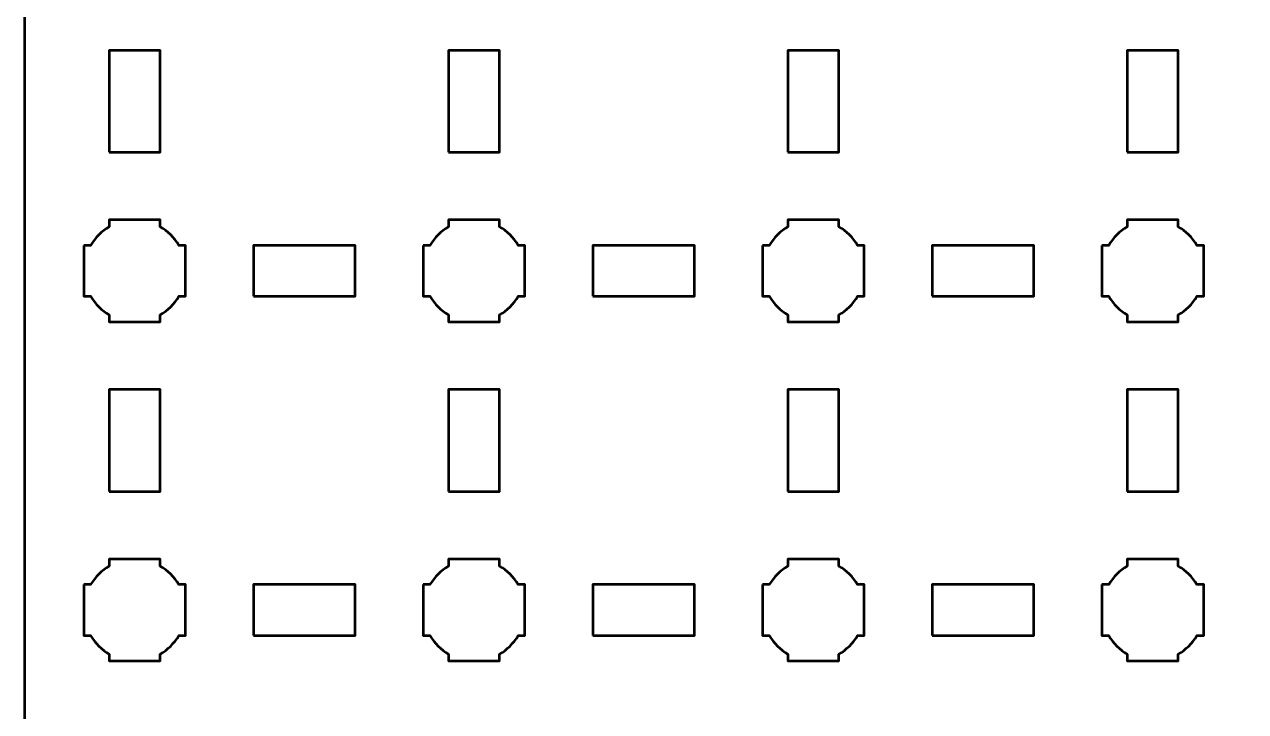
# Model space of a CAD drawing. Header units: centimetres. Extents: x -18.1 to -2.9, y -22.5 to -7.2.
# Drawn here: x -18.15 to -10.95, y -18.45 to -14.4 of the extents above; entities that cross this region are included whole.
import ezdxf

# ---------------------------------------------------------------- set-up
doc = ezdxf.new("R2010")
doc.units = ezdxf.units.CM
doc.header["$MEASUREMENT"] = 0
doc.layers.add('Layer 1', color=7, linetype='Continuous')

msp = doc.modelspace()

# ---------------------------------------------------------------- linework, layer by layer
at = {"layer": 'Layer 1', "lineweight": 53}
for points in [[(-17.65, -15.15), (-17.35, -15.15), (-17.35, -14.55), (-17.65, -14.55), (-17.65, -15.15)], [(-15.65, -15.15), (-15.35, -15.15), (-15.35, -14.55), (-15.65, -14.55), (-15.65, -15.15)], [(-13.65, -15.15), (-13.35, -15.15), (-13.35, -14.55), (-13.65, -14.55), (-13.65, -15.15)], [(-11.65, -15.15), (-11.35, -15.15), (-11.35, -14.55), (-11.65, -14.55), (-11.65, -15.15)], [(-16.8, -16), (-16.2, -16), (-16.2, -15.7), (-16.8, -15.7), (-16.8, -16)], [(-14.8, -16), (-14.2, -16), (-14.2, -15.7), (-14.8, -15.7), (-14.8, -16)], [(-12.8, -16), (-12.2, -16), (-12.2, -15.7), (-12.8, -15.7), (-12.8, -16)], [(-17.65, -17.15), (-17.35, -17.15), (-17.35, -16.55), (-17.65, -16.55), (-17.65, -17.15)], [(-15.65, -17.15), (-15.35, -17.15), (-15.35, -16.55), (-15.65, -16.55), (-15.65, -17.15)], [(-13.65, -17.15), (-13.35, -17.15), (-13.35, -16.55), (-13.65, -16.55), (-13.65, -17.15)], [(-11.65, -17.15), (-11.35, -17.15), (-11.35, -16.55), (-11.65, -16.55), (-11.65, -17.15)], [(-16.8, -18), (-16.2, -18), (-16.2, -17.7), (-16.8, -17.7), (-16.8, -18)], [(-14.8, -18), (-14.2, -18), (-14.2, -17.7), (-14.8, -17.7), (-14.8, -18)], [(-12.8, -18), (-12.2, -18), (-12.2, -17.7), (-12.8, -17.7), (-12.8, -18)]]:
    msp.add_lwpolyline(points, close=True, dxfattribs=at)
for points, knots in [([(-18.15, -22), (-18.15, -22), (-18.15, -7.7), (-18.15, -7.7), (-18.15, -7.7), (-18.15, -7.42391), (-17.92609, -7.2), (-17.65, -7.2), (-17.65, -7.2), (-17.65, -7.2), (-3.35, -7.2), (-3.35, -7.2), (-3.35, -7.2), (-3.07391, -7.2), (-2.85, -7.42391), (-2.85, -7.7), (-2.85, -7.7), (-2.85, -7.7), (-2.85, -22), (-2.85, -22), (-2.85, -22), (-2.85, -22.27609), (-3.07391, -22.5), (-3.35, -22.5), (-3.35, -22.5), (-3.35, -22.5), (-17.65, -22.5), (-17.65, -22.5), (-17.65, -22.5), (-17.92609, -22.5), (-18.15, -22.27609), (-18.15, -22)], [0, 0, 0, 0, 0.125, 0.125, 0.125, 0.125, 0.25, 0.25, 0.25, 0.25, 0.375, 0.375, 0.375, 0.375, 0.5, 0.5, 0.5, 0.5, 0.625, 0.625, 0.625, 0.625, 0.75, 0.75, 0.75, 0.75, 0.875, 0.875, 0.875, 0.875, 1, 1, 1, 1]), ([(-17.8, -15.7), (-17.8, -15.7), (-17.75985, -15.7), (-17.75985, -15.7), (-17.75985, -15.7), (-17.7335, -15.65447), (-17.69553, -15.6165), (-17.65, -15.59015), (-17.65, -15.59015), (-17.65, -15.59015), (-17.65, -15.55), (-17.65, -15.55), (-17.65, -15.55), (-17.65, -15.55), (-17.5, -15.55), (-17.5, -15.55), (-17.5, -15.55), (-17.5, -15.55), (-17.35, -15.55), (-17.35, -15.55), (-17.35, -15.55), (-17.35, -15.55), (-17.35, -15.59015), (-17.35, -15.59015), (-17.35, -15.59015), (-17.30447, -15.6165), (-17.2665, -15.65447), (-17.24015, -15.7), (-17.24015, -15.7), (-17.24015, -15.7), (-17.2, -15.7), (-17.2, -15.7), (-17.2, -15.7), (-17.2, -15.7), (-17.2, -15.85), (-17.2, -15.85), (-17.2, -15.85), (-17.2, -15.85), (-17.2, -16), (-17.2, -16), (-17.2, -16), (-17.2, -16), (-17.24015, -16), (-17.24015, -16), (-17.24015, -16), (-17.2665, -16.04553), (-17.30447, -16.0835), (-17.35, -16.10985), (-17.35, -16.10985), (-17.35, -16.10985), (-17.35, -16.15), (-17.35, -16.15), (-17.35, -16.15), (-17.35, -16.15), (-17.5, -16.15), (-17.5, -16.15), (-17.5, -16.15), (-17.5, -16.15), (-17.65, -16.15), (-17.65, -16.15), (-17.65, -16.15), (-17.65, -16.15), (-17.65, -16.10985), (-17.65, -16.10985), (-17.65, -16.10985), (-17.69553, -16.0835), (-17.7335, -16.04553), (-17.75985, -16), (-17.75985, -16), (-17.75985, -16), (-17.8, -16), (-17.8, -16), (-17.8, -16), (-17.8, -16), (-17.8, -15.85), (-17.8, -15.85), (-17.8, -15.85), (-17.8, -15.85), (-17.8, -15.7), (-17.8, -15.7)], [0, 0, 0, 0, 0.05, 0.05, 0.05, 0.05, 0.1, 0.1, 0.1, 0.1, 0.15, 0.15, 0.15, 0.15, 0.2, 0.2, 0.2, 0.2, 0.25, 0.25, 0.25, 0.25, 0.3, 0.3, 0.3, 0.3, 0.35, 0.35, 0.35, 0.35, 0.4, 0.4, 0.4, 0.4, 0.45, 0.45, 0.45, 0.45, 0.5, 0.5, 0.5, 0.5, 0.55, 0.55, 0.55, 0.55, 0.6, 0.6, 0.6, 0.6, 0.65, 0.65, 0.65, 0.65, 0.7, 0.7, 0.7, 0.7, 0.75, 0.75, 0.75, 0.75, 0.8, 0.8, 0.8, 0.8, 0.85, 0.85, 0.85, 0.85, 0.9, 0.9, 0.9, 0.9, 0.95, 0.95, 0.95, 0.95, 1, 1, 1, 1]), ([(-15.8, -15.7), (-15.8, -15.7), (-15.75985, -15.7), (-15.75985, -15.7), (-15.75985, -15.7), (-15.7335, -15.65447), (-15.69553, -15.6165), (-15.65, -15.59015), (-15.65, -15.59015), (-15.65, -15.59015), (-15.65, -15.55), (-15.65, -15.55), (-15.65, -15.55), (-15.65, -15.55), (-15.5, -15.55), (-15.5, -15.55), (-15.5, -15.55), (-15.5, -15.55), (-15.35, -15.55), (-15.35, -15.55), (-15.35, -15.55), (-15.35, -15.55), (-15.35, -15.59015), (-15.35, -15.59015), (-15.35, -15.59015), (-15.30447, -15.6165), (-15.2665, -15.65447), (-15.24015, -15.7), (-15.24015, -15.7), (-15.24015, -15.7), (-15.2, -15.7), (-15.2, -15.7), (-15.2, -15.7), (-15.2, -15.7), (-15.2, -15.85), (-15.2, -15.85), (-15.2, -15.85), (-15.2, -15.85), (-15.2, -16), (-15.2, -16), (-15.2, -16), (-15.2, -16), (-15.24015, -16), (-15.24015, -16), (-15.24015, -16), (-15.2665, -16.04553), (-15.30447, -16.0835), (-15.35, -16.10985), (-15.35, -16.10985), (-15.35, -16.10985), (-15.35, -16.15), (-15.35, -16.15), (-15.35, -16.15), (-15.35, -16.15), (-15.5, -16.15), (-15.5, -16.15), (-15.5, -16.15), (-15.5, -16.15), (-15.65, -16.15), (-15.65, -16.15), (-15.65, -16.15), (-15.65, -16.15), (-15.65, -16.10985), (-15.65, -16.10985), (-15.65, -16.10985), (-15.69553, -16.0835), (-15.7335, -16.04553), (-15.75985, -16), (-15.75985, -16), (-15.75985, -16), (-15.8, -16), (-15.8, -16), (-15.8, -16), (-15.8, -16), (-15.8, -15.85), (-15.8, -15.85), (-15.8, -15.85), (-15.8, -15.85), (-15.8, -15.7), (-15.8, -15.7)], [0, 0, 0, 0, 0.05, 0.05, 0.05, 0.05, 0.1, 0.1, 0.1, 0.1, 0.15, 0.15, 0.15, 0.15, 0.2, 0.2, 0.2, 0.2, 0.25, 0.25, 0.25, 0.25, 0.3, 0.3, 0.3, 0.3, 0.35, 0.35, 0.35, 0.35, 0.4, 0.4, 0.4, 0.4, 0.45, 0.45, 0.45, 0.45, 0.5, 0.5, 0.5, 0.5, 0.55, 0.55, 0.55, 0.55, 0.6, 0.6, 0.6, 0.6, 0.65, 0.65, 0.65, 0.65, 0.7, 0.7, 0.7, 0.7, 0.75, 0.75, 0.75, 0.75, 0.8, 0.8, 0.8, 0.8, 0.85, 0.85, 0.85, 0.85, 0.9, 0.9, 0.9, 0.9, 0.95, 0.95, 0.95, 0.95, 1, 1, 1, 1]), ([(-13.8, -15.7), (-13.8, -15.7), (-13.75985, -15.7), (-13.75985, -15.7), (-13.75985, -15.7), (-13.7335, -15.65447), (-13.69553, -15.6165), (-13.65, -15.59015), (-13.65, -15.59015), (-13.65, -15.59015), (-13.65, -15.55), (-13.65, -15.55), (-13.65, -15.55), (-13.65, -15.55), (-13.5, -15.55), (-13.5, -15.55), (-13.5, -15.55), (-13.5, -15.55), (-13.35, -15.55), (-13.35, -15.55), (-13.35, -15.55), (-13.35, -15.55), (-13.35, -15.59015), (-13.35, -15.59015), (-13.35, -15.59015), (-13.30447, -15.6165), (-13.2665, -15.65447), (-13.24015, -15.7), (-13.24015, -15.7), (-13.24015, -15.7), (-13.2, -15.7), (-13.2, -15.7), (-13.2, -15.7), (-13.2, -15.7), (-13.2, -15.85), (-13.2, -15.85), (-13.2, -15.85), (-13.2, -15.85), (-13.2, -16), (-13.2, -16), (-13.2, -16), (-13.2, -16), (-13.24015, -16), (-13.24015, -16), (-13.24015, -16), (-13.2665, -16.04553), (-13.30447, -16.0835), (-13.35, -16.10985), (-13.35, -16.10985), (-13.35, -16.10985), (-13.35, -16.15), (-13.35, -16.15), (-13.35, -16.15), (-13.35, -16.15), (-13.5, -16.15), (-13.5, -16.15), (-13.5, -16.15), (-13.5, -16.15), (-13.65, -16.15), (-13.65, -16.15), (-13.65, -16.15), (-13.65, -16.15), (-13.65, -16.10985), (-13.65, -16.10985), (-13.65, -16.10985), (-13.69553, -16.0835), (-13.7335, -16.04553), (-13.75985, -16), (-13.75985, -16), (-13.75985, -16), (-13.8, -16), (-13.8, -16), (-13.8, -16), (-13.8, -16), (-13.8, -15.85), (-13.8, -15.85), (-13.8, -15.85), (-13.8, -15.85), (-13.8, -15.7), (-13.8, -15.7)], [0, 0, 0, 0, 0.05, 0.05, 0.05, 0.05, 0.1, 0.1, 0.1, 0.1, 0.15, 0.15, 0.15, 0.15, 0.2, 0.2, 0.2, 0.2, 0.25, 0.25, 0.25, 0.25, 0.3, 0.3, 0.3, 0.3, 0.35, 0.35, 0.35, 0.35, 0.4, 0.4, 0.4, 0.4, 0.45, 0.45, 0.45, 0.45, 0.5, 0.5, 0.5, 0.5, 0.55, 0.55, 0.55, 0.55, 0.6, 0.6, 0.6, 0.6, 0.65, 0.65, 0.65, 0.65, 0.7, 0.7, 0.7, 0.7, 0.75, 0.75, 0.75, 0.75, 0.8, 0.8, 0.8, 0.8, 0.85, 0.85, 0.85, 0.85, 0.9, 0.9, 0.9, 0.9, 0.95, 0.95, 0.95, 0.95, 1, 1, 1, 1]), ([(-11.8, -15.7), (-11.8, -15.7), (-11.75985, -15.7), (-11.75985, -15.7), (-11.75985, -15.7), (-11.7335, -15.65447), (-11.69553, -15.6165), (-11.65, -15.59015), (-11.65, -15.59015), (-11.65, -15.59015), (-11.65, -15.55), (-11.65, -15.55), (-11.65, -15.55), (-11.65, -15.55), (-11.5, -15.55), (-11.5, -15.55), (-11.5, -15.55), (-11.5, -15.55), (-11.35, -15.55), (-11.35, -15.55), (-11.35, -15.55), (-11.35, -15.55), (-11.35, -15.59015), (-11.35, -15.59015), (-11.35, -15.59015), (-11.30447, -15.6165), (-11.2665, -15.65447), (-11.24015, -15.7), (-11.24015, -15.7), (-11.24015, -15.7), (-11.2, -15.7), (-11.2, -15.7), (-11.2, -15.7), (-11.2, -15.7), (-11.2, -15.85), (-11.2, -15.85), (-11.2, -15.85), (-11.2, -15.85), (-11.2, -16), (-11.2, -16), (-11.2, -16), (-11.2, -16), (-11.24015, -16), (-11.24015, -16), (-11.24015, -16), (-11.2665, -16.04553), (-11.30447, -16.0835), (-11.35, -16.10985), (-11.35, -16.10985), (-11.35, -16.10985), (-11.35, -16.15), (-11.35, -16.15), (-11.35, -16.15), (-11.35, -16.15), (-11.5, -16.15), (-11.5, -16.15), (-11.5, -16.15), (-11.5, -16.15), (-11.65, -16.15), (-11.65, -16.15), (-11.65, -16.15), (-11.65, -16.15), (-11.65, -16.10985), (-11.65, -16.10985), (-11.65, -16.10985), (-11.69553, -16.0835), (-11.7335, -16.04553), (-11.75985, -16), (-11.75985, -16), (-11.75985, -16), (-11.8, -16), (-11.8, -16), (-11.8, -16), (-11.8, -16), (-11.8, -15.85), (-11.8, -15.85), (-11.8, -15.85), (-11.8, -15.85), (-11.8, -15.7), (-11.8, -15.7)], [0, 0, 0, 0, 0.05, 0.05, 0.05, 0.05, 0.1, 0.1, 0.1, 0.1, 0.15, 0.15, 0.15, 0.15, 0.2, 0.2, 0.2, 0.2, 0.25, 0.25, 0.25, 0.25, 0.3, 0.3, 0.3, 0.3, 0.35, 0.35, 0.35, 0.35, 0.4, 0.4, 0.4, 0.4, 0.45, 0.45, 0.45, 0.45, 0.5, 0.5, 0.5, 0.5, 0.55, 0.55, 0.55, 0.55, 0.6, 0.6, 0.6, 0.6, 0.65, 0.65, 0.65, 0.65, 0.7, 0.7, 0.7, 0.7, 0.75, 0.75, 0.75, 0.75, 0.8, 0.8, 0.8, 0.8, 0.85, 0.85, 0.85, 0.85, 0.9, 0.9, 0.9, 0.9, 0.95, 0.95, 0.95, 0.95, 1, 1, 1, 1]), ([(-17.8, -17.7), (-17.8, -17.7), (-17.75985, -17.7), (-17.75985, -17.7), (-17.75985, -17.7), (-17.7335, -17.65447), (-17.69553, -17.6165), (-17.65, -17.59015), (-17.65, -17.59015), (-17.65, -17.59015), (-17.65, -17.55), (-17.65, -17.55), (-17.65, -17.55), (-17.65, -17.55), (-17.5, -17.55), (-17.5, -17.55), (-17.5, -17.55), (-17.5, -17.55), (-17.35, -17.55), (-17.35, -17.55), (-17.35, -17.55), (-17.35, -17.55), (-17.35, -17.59015), (-17.35, -17.59015), (-17.35, -17.59015), (-17.30447, -17.6165), (-17.2665, -17.65447), (-17.24015, -17.7), (-17.24015, -17.7), (-17.24015, -17.7), (-17.2, -17.7), (-17.2, -17.7), (-17.2, -17.7), (-17.2, -17.7), (-17.2, -17.85), (-17.2, -17.85), (-17.2, -17.85), (-17.2, -17.85), (-17.2, -18), (-17.2, -18), (-17.2, -18), (-17.2, -18), (-17.24015, -18), (-17.24015, -18), (-17.24015, -18), (-17.2665, -18.04553), (-17.30447, -18.0835), (-17.35, -18.10985), (-17.35, -18.10985), (-17.35, -18.10985), (-17.35, -18.15), (-17.35, -18.15), (-17.35, -18.15), (-17.35, -18.15), (-17.5, -18.15), (-17.5, -18.15), (-17.5, -18.15), (-17.5, -18.15), (-17.65, -18.15), (-17.65, -18.15), (-17.65, -18.15), (-17.65, -18.15), (-17.65, -18.10985), (-17.65, -18.10985), (-17.65, -18.10985), (-17.69553, -18.0835), (-17.7335, -18.04553), (-17.75985, -18), (-17.75985, -18), (-17.75985, -18), (-17.8, -18), (-17.8, -18), (-17.8, -18), (-17.8, -18), (-17.8, -17.85), (-17.8, -17.85), (-17.8, -17.85), (-17.8, -17.85), (-17.8, -17.7), (-17.8, -17.7)], [0, 0, 0, 0, 0.05, 0.05, 0.05, 0.05, 0.1, 0.1, 0.1, 0.1, 0.15, 0.15, 0.15, 0.15, 0.2, 0.2, 0.2, 0.2, 0.25, 0.25, 0.25, 0.25, 0.3, 0.3, 0.3, 0.3, 0.35, 0.35, 0.35, 0.35, 0.4, 0.4, 0.4, 0.4, 0.45, 0.45, 0.45, 0.45, 0.5, 0.5, 0.5, 0.5, 0.55, 0.55, 0.55, 0.55, 0.6, 0.6, 0.6, 0.6, 0.65, 0.65, 0.65, 0.65, 0.7, 0.7, 0.7, 0.7, 0.75, 0.75, 0.75, 0.75, 0.8, 0.8, 0.8, 0.8, 0.85, 0.85, 0.85, 0.85, 0.9, 0.9, 0.9, 0.9, 0.95, 0.95, 0.95, 0.95, 1, 1, 1, 1]), ([(-15.8, -17.7), (-15.8, -17.7), (-15.75985, -17.7), (-15.75985, -17.7), (-15.75985, -17.7), (-15.7335, -17.65447), (-15.69553, -17.6165), (-15.65, -17.59015), (-15.65, -17.59015), (-15.65, -17.59015), (-15.65, -17.55), (-15.65, -17.55), (-15.65, -17.55), (-15.65, -17.55), (-15.5, -17.55), (-15.5, -17.55), (-15.5, -17.55), (-15.5, -17.55), (-15.35, -17.55), (-15.35, -17.55), (-15.35, -17.55), (-15.35, -17.55), (-15.35, -17.59015), (-15.35, -17.59015), (-15.35, -17.59015), (-15.30447, -17.6165), (-15.2665, -17.65447), (-15.24015, -17.7), (-15.24015, -17.7), (-15.24015, -17.7), (-15.2, -17.7), (-15.2, -17.7), (-15.2, -17.7), (-15.2, -17.7), (-15.2, -17.85), (-15.2, -17.85), (-15.2, -17.85), (-15.2, -17.85), (-15.2, -18), (-15.2, -18), (-15.2, -18), (-15.2, -18), (-15.24015, -18), (-15.24015, -18), (-15.24015, -18), (-15.2665, -18.04553), (-15.30447, -18.0835), (-15.35, -18.10985), (-15.35, -18.10985), (-15.35, -18.10985), (-15.35, -18.15), (-15.35, -18.15), (-15.35, -18.15), (-15.35, -18.15), (-15.5, -18.15), (-15.5, -18.15), (-15.5, -18.15), (-15.5, -18.15), (-15.65, -18.15), (-15.65, -18.15), (-15.65, -18.15), (-15.65, -18.15), (-15.65, -18.10985), (-15.65, -18.10985), (-15.65, -18.10985), (-15.69553, -18.0835), (-15.7335, -18.04553), (-15.75985, -18), (-15.75985, -18), (-15.75985, -18), (-15.8, -18), (-15.8, -18), (-15.8, -18), (-15.8, -18), (-15.8, -17.85), (-15.8, -17.85), (-15.8, -17.85), (-15.8, -17.85), (-15.8, -17.7), (-15.8, -17.7)], [0, 0, 0, 0, 0.05, 0.05, 0.05, 0.05, 0.1, 0.1, 0.1, 0.1, 0.15, 0.15, 0.15, 0.15, 0.2, 0.2, 0.2, 0.2, 0.25, 0.25, 0.25, 0.25, 0.3, 0.3, 0.3, 0.3, 0.35, 0.35, 0.35, 0.35, 0.4, 0.4, 0.4, 0.4, 0.45, 0.45, 0.45, 0.45, 0.5, 0.5, 0.5, 0.5, 0.55, 0.55, 0.55, 0.55, 0.6, 0.6, 0.6, 0.6, 0.65, 0.65, 0.65, 0.65, 0.7, 0.7, 0.7, 0.7, 0.75, 0.75, 0.75, 0.75, 0.8, 0.8, 0.8, 0.8, 0.85, 0.85, 0.85, 0.85, 0.9, 0.9, 0.9, 0.9, 0.95, 0.95, 0.95, 0.95, 1, 1, 1, 1]), ([(-13.8, -17.7), (-13.8, -17.7), (-13.75985, -17.7), (-13.75985, -17.7), (-13.75985, -17.7), (-13.7335, -17.65447), (-13.69553, -17.6165), (-13.65, -17.59015), (-13.65, -17.59015), (-13.65, -17.59015), (-13.65, -17.55), (-13.65, -17.55), (-13.65, -17.55), (-13.65, -17.55), (-13.5, -17.55), (-13.5, -17.55), (-13.5, -17.55), (-13.5, -17.55), (-13.35, -17.55), (-13.35, -17.55), (-13.35, -17.55), (-13.35, -17.55), (-13.35, -17.59015), (-13.35, -17.59015), (-13.35, -17.59015), (-13.30447, -17.6165), (-13.2665, -17.65447), (-13.24015, -17.7), (-13.24015, -17.7), (-13.24015, -17.7), (-13.2, -17.7), (-13.2, -17.7), (-13.2, -17.7), (-13.2, -17.7), (-13.2, -17.85), (-13.2, -17.85), (-13.2, -17.85), (-13.2, -17.85), (-13.2, -18), (-13.2, -18), (-13.2, -18), (-13.2, -18), (-13.24015, -18), (-13.24015, -18), (-13.24015, -18), (-13.2665, -18.04553), (-13.30447, -18.0835), (-13.35, -18.10985), (-13.35, -18.10985), (-13.35, -18.10985), (-13.35, -18.15), (-13.35, -18.15), (-13.35, -18.15), (-13.35, -18.15), (-13.5, -18.15), (-13.5, -18.15), (-13.5, -18.15), (-13.5, -18.15), (-13.65, -18.15), (-13.65, -18.15), (-13.65, -18.15), (-13.65, -18.15), (-13.65, -18.10985), (-13.65, -18.10985), (-13.65, -18.10985), (-13.69553, -18.0835), (-13.7335, -18.04553), (-13.75985, -18), (-13.75985, -18), (-13.75985, -18), (-13.8, -18), (-13.8, -18), (-13.8, -18), (-13.8, -18), (-13.8, -17.85), (-13.8, -17.85), (-13.8, -17.85), (-13.8, -17.85), (-13.8, -17.7), (-13.8, -17.7)], [0, 0, 0, 0, 0.05, 0.05, 0.05, 0.05, 0.1, 0.1, 0.1, 0.1, 0.15, 0.15, 0.15, 0.15, 0.2, 0.2, 0.2, 0.2, 0.25, 0.25, 0.25, 0.25, 0.3, 0.3, 0.3, 0.3, 0.35, 0.35, 0.35, 0.35, 0.4, 0.4, 0.4, 0.4, 0.45, 0.45, 0.45, 0.45, 0.5, 0.5, 0.5, 0.5, 0.55, 0.55, 0.55, 0.55, 0.6, 0.6, 0.6, 0.6, 0.65, 0.65, 0.65, 0.65, 0.7, 0.7, 0.7, 0.7, 0.75, 0.75, 0.75, 0.75, 0.8, 0.8, 0.8, 0.8, 0.85, 0.85, 0.85, 0.85, 0.9, 0.9, 0.9, 0.9, 0.95, 0.95, 0.95, 0.95, 1, 1, 1, 1]), ([(-11.8, -17.7), (-11.8, -17.7), (-11.75985, -17.7), (-11.75985, -17.7), (-11.75985, -17.7), (-11.7335, -17.65447), (-11.69553, -17.6165), (-11.65, -17.59015), (-11.65, -17.59015), (-11.65, -17.59015), (-11.65, -17.55), (-11.65, -17.55), (-11.65, -17.55), (-11.65, -17.55), (-11.5, -17.55), (-11.5, -17.55), (-11.5, -17.55), (-11.5, -17.55), (-11.35, -17.55), (-11.35, -17.55), (-11.35, -17.55), (-11.35, -17.55), (-11.35, -17.59015), (-11.35, -17.59015), (-11.35, -17.59015), (-11.30447, -17.6165), (-11.2665, -17.65447), (-11.24015, -17.7), (-11.24015, -17.7), (-11.24015, -17.7), (-11.2, -17.7), (-11.2, -17.7), (-11.2, -17.7), (-11.2, -17.7), (-11.2, -17.85), (-11.2, -17.85), (-11.2, -17.85), (-11.2, -17.85), (-11.2, -18), (-11.2, -18), (-11.2, -18), (-11.2, -18), (-11.24015, -18), (-11.24015, -18), (-11.24015, -18), (-11.2665, -18.04553), (-11.30447, -18.0835), (-11.35, -18.10985), (-11.35, -18.10985), (-11.35, -18.10985), (-11.35, -18.15), (-11.35, -18.15), (-11.35, -18.15), (-11.35, -18.15), (-11.5, -18.15), (-11.5, -18.15), (-11.5, -18.15), (-11.5, -18.15), (-11.65, -18.15), (-11.65, -18.15), (-11.65, -18.15), (-11.65, -18.15), (-11.65, -18.10985), (-11.65, -18.10985), (-11.65, -18.10985), (-11.69553, -18.0835), (-11.7335, -18.04553), (-11.75985, -18), (-11.75985, -18), (-11.75985, -18), (-11.8, -18), (-11.8, -18), (-11.8, -18), (-11.8, -18), (-11.8, -17.85), (-11.8, -17.85), (-11.8, -17.85), (-11.8, -17.85), (-11.8, -17.7), (-11.8, -17.7)], [0, 0, 0, 0, 0.05, 0.05, 0.05, 0.05, 0.1, 0.1, 0.1, 0.1, 0.15, 0.15, 0.15, 0.15, 0.2, 0.2, 0.2, 0.2, 0.25, 0.25, 0.25, 0.25, 0.3, 0.3, 0.3, 0.3, 0.35, 0.35, 0.35, 0.35, 0.4, 0.4, 0.4, 0.4, 0.45, 0.45, 0.45, 0.45, 0.5, 0.5, 0.5, 0.5, 0.55, 0.55, 0.55, 0.55, 0.6, 0.6, 0.6, 0.6, 0.65, 0.65, 0.65, 0.65, 0.7, 0.7, 0.7, 0.7, 0.75, 0.75, 0.75, 0.75, 0.8, 0.8, 0.8, 0.8, 0.85, 0.85, 0.85, 0.85, 0.9, 0.9, 0.9, 0.9, 0.95, 0.95, 0.95, 0.95, 1, 1, 1, 1])]:
    msp.add_open_spline(points, degree=3, knots=knots, dxfattribs=at)

doc.saveas('drawing.dxf')
